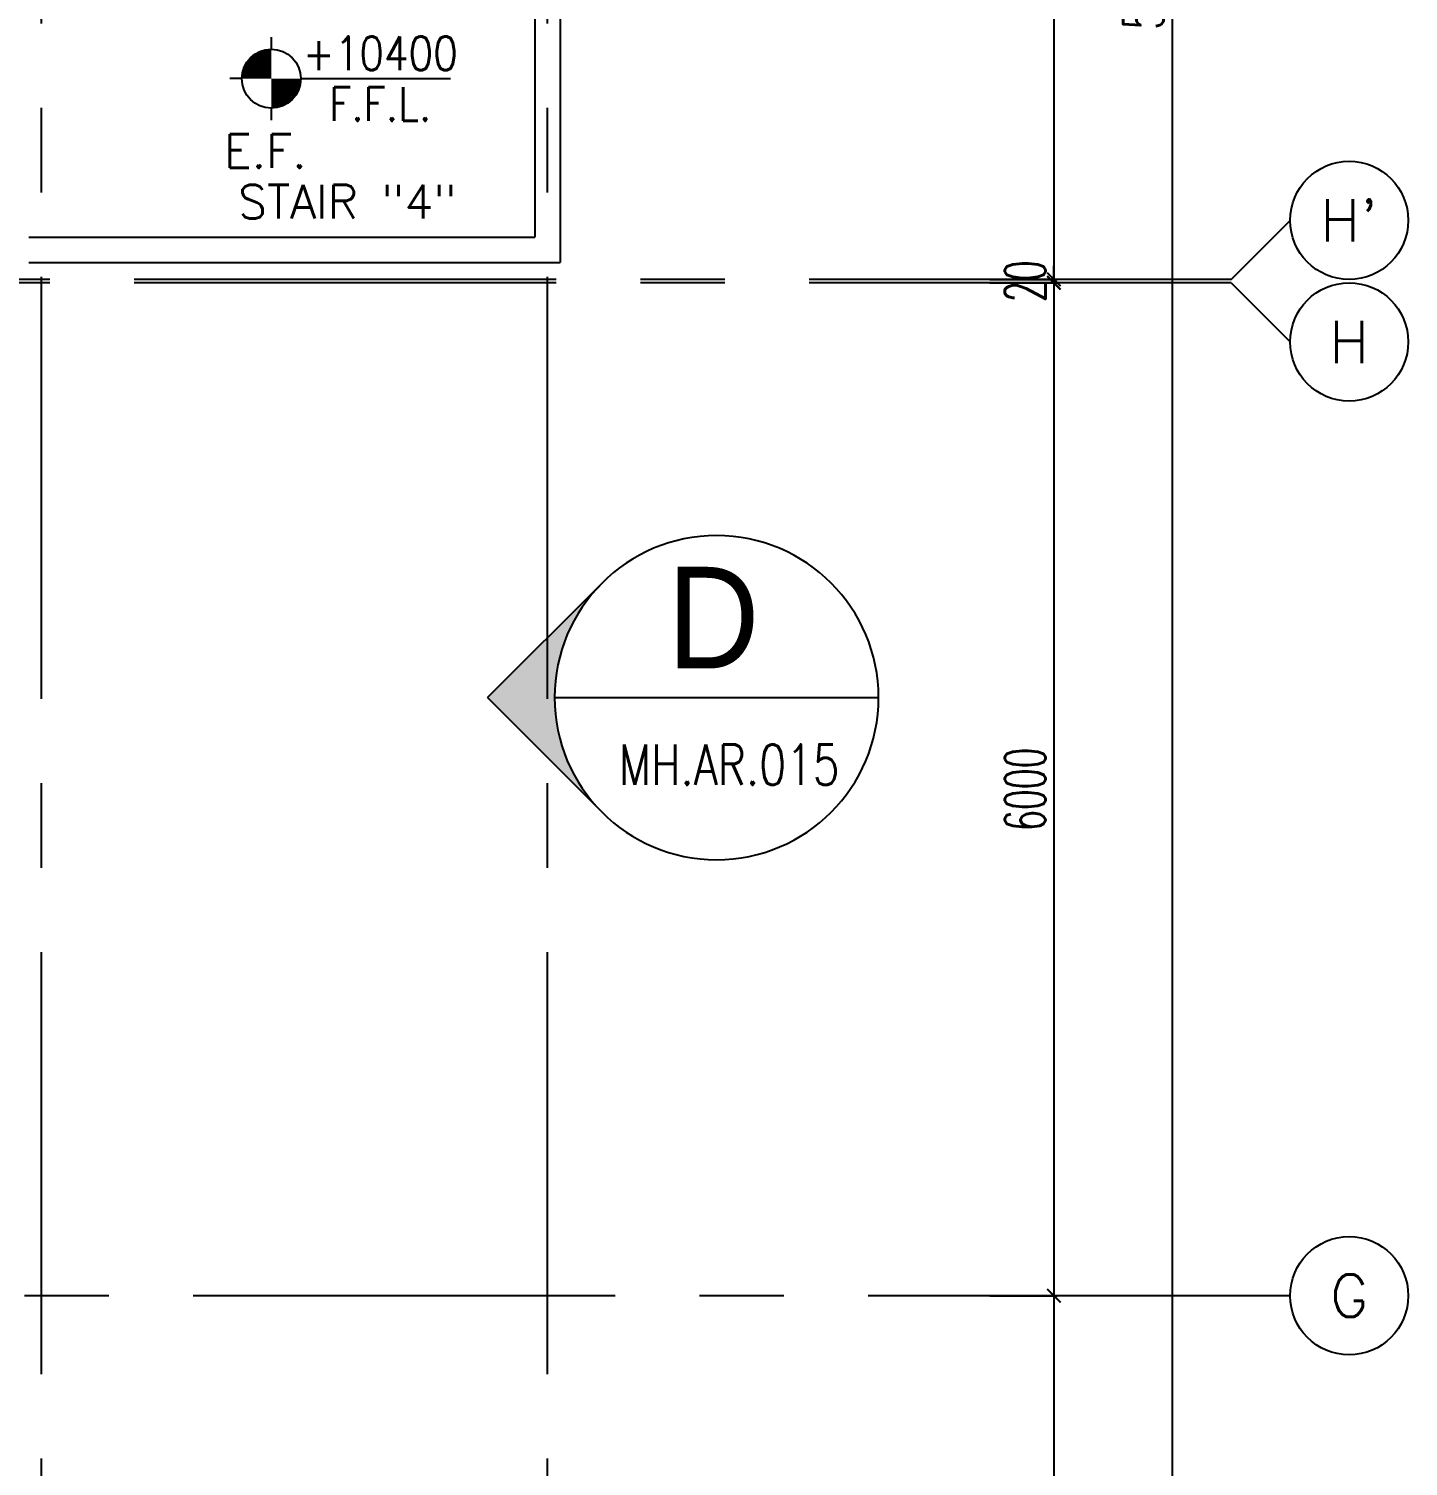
# Model space of a CAD drawing. Extents: x 88852.7 to 88945.7, y 39921.6 to 40001.1.
# Drawn here: x 88937.54 to 88945.71, y 39949.07 to 39957.58 of the extents above; entities that cross this region are included whole.
import ezdxf
from ezdxf.enums import TextEntityAlignment as Align

# ---------------------------------------------------------------- set-up
doc = ezdxf.new("R2010")
doc.units = 0
doc.header["$MEASUREMENT"] = 0
doc.header["$PDMODE"] = 34
doc.linetypes.add('2DASHES', pattern=[1.7, 0.75, -0.25, 0.1, -0.25, 0.1, -0.25])
doc.linetypes.add('CENTERX2', pattern=[4, 2.5, -0.5, 0.5, -0.5])
doc.layers.get('0').update_dxf_attribs({"linetype": 'CONTINUOUS'})
doc.layers.get('DEFPOINTS').update_dxf_attribs({"linetype": 'CONTINUOUS'})
for name, color, linetype in [('AX-CR', 2, 'CONTINUOUS'), ('AX-DIM', 4, 'CONTINUOUS'), ('AX-TXT', 2, 'CONTINUOUS'), ('AXES', 11, 'CENTERX2'), ('IND-ES', 6, 'CONTINUOUS'), ('IND-ES-L', 6, '2DASHES'), ('IND-ES-TXT', 4, 'CONTINUOUS'), ('LEV-PL', 7, 'CONTINUOUS'), ('RM-NAME', 2, 'CONTINUOUS'), ('SEC-MRK', 7, 'CONTINUOUS'), ('TXT1', 2, 'CONTINUOUS'), ('WALL', 2, 'CONTINUOUS')]:
    doc.layers.add(name, color=color, linetype=linetype)
doc.styles.add('ROMANS', font='ROMANS.shx', dxfattribs={"width": 0.6})
doc.styles.add('S', font='ROMANS.SHX')
doc.styles.add('S5', font='simplex.shx', dxfattribs={"width": 0.77})
doc.styles.add('TTXT', font='swisse.ttf', dxfattribs={"width": 0.6})
doc.dimstyles.new('DIM-OUT', dxfattribs={"dimscale": 0, "dimtxt": 0.24, "dimasz": 0.08, "dimexe": 0.02, "dimexo": 0.02, "dimgap": 0.05, "dimtad": 1, "dimdec": 0, "dimlfac": 1000, "dimzin": 0, "dimdsep": 46, "dimtxsty": 'ROMANS', "dimblk1": 'ARCHTICK', "dimblk2": 'ARCHTICK', "dimsah": 1, "dimcen": 0.01, "dimdle": 0.08, "dimclrd": 4, "dimclre": 4, "dimclrt": 2, "dimadec": 0, "dimazin": 0, "dimtp": 2, "dimtm": 2, "dimtfac": 0.114286, "dimtdec": 0, "dimtix": 1, "dimtmove": 2, "dimatfit": 3, "dimldrblk": 'ARCHTICK', "dimfxl": 0, "dimtolj": 1, "dimtzin": 0, "dimarcsym": 0})

# ---------------------------------------------------------------- blocks, each defined once
blk = doc.blocks.new('_ARCHTICK')
at = {"color": 0, "linetype": 'ByBlock', "const_width": 0.15}
blk.add_lwpolyline([(-0.5, -0.5), (0.5, 0.5)], dxfattribs=at)
blk = doc.blocks.new('*D715')
at = {"layer": 'AX-DIM', "color": 4, "lineweight": -2}
for p, q in [((88943.6103, 39956.0996), (88943.6103, 39956.1796)), ((88943.2303, 39956.0996), (88943.6303, 39956.0996)), ((88943.2303, 39956.0796), (88943.6303, 39956.0796)), ((88943.6103, 39956.0996), (88943.6103, 39956.0796)), ((88943.6103, 39956.0796), (88943.6103, 39955.9996))]:
    blk.add_line(p, q, dxfattribs=at)
at = {"layer": 'DEFPOINTS', "color": 0}
for p in [(88943.2103, 39956.0996), (88943.2103, 39956.0796), (88943.6103, 39956.0796)]:
    blk.add_point(p, dxfattribs=at)
at = {"layer": 'AX-DIM', "color": 4, "lineweight": -2, "xscale": 0.08, "yscale": 0.08, "zscale": 0.08}
for p, rotation in [((88943.6103, 39956.0996), 270), ((88943.6103, 39956.0796), 90)]:
    blk.add_blockref('_ARCHTICK', p, dxfattribs=dict(at, rotation=rotation))
at = {"layer": 'AX-DIM', "color": 2, "insert": (88943.4403, 39956.0896), "char_height": 0.24, "attachment_point": 5, "rotation": 90, "style": 'ROMANS'}
blk.add_mtext('\\A1;20', dxfattribs=at)
blk = doc.blocks.new('*D716')
at = {"layer": 'AX-DIM', "color": 4, "lineweight": -2}
for p, q in [((88943.6103, 39959.7796), (88943.6103, 39956.0196)), ((88943.2303, 39959.6996), (88943.6303, 39959.6996)), ((88943.2303, 39956.0996), (88943.6303, 39956.0996))]:
    blk.add_line(p, q, dxfattribs=at)
at = {"layer": 'DEFPOINTS', "color": 0}
for p in [(88943.2103, 39959.6996), (88943.2103, 39956.0996), (88943.6103, 39956.0996)]:
    blk.add_point(p, dxfattribs=at)
at = {"layer": 'AX-DIM', "color": 4, "lineweight": -2, "xscale": 0.08, "yscale": 0.08, "zscale": 0.08}
for p, rotation in [((88943.6103, 39959.6996), 90), ((88943.6103, 39956.0996), 270)]:
    blk.add_blockref('_ARCHTICK', p, dxfattribs=dict(at, rotation=rotation))
at = {"layer": 'AX-DIM', "color": 2, "insert": (88943.4403, 39957.8996), "char_height": 0.24, "attachment_point": 5, "rotation": 90, "style": 'ROMANS'}
blk.add_mtext('\\A1;3600', dxfattribs=at)
blk = doc.blocks.new('*D717')
at = {"layer": 'AX-DIM', "color": 4, "lineweight": -2}
for p, q in [((88943.6103, 39956.1596), (88943.6103, 39949.9996)), ((88943.2303, 39956.0796), (88943.6303, 39956.0796)), ((88943.2303, 39950.0796), (88943.6303, 39950.0796))]:
    blk.add_line(p, q, dxfattribs=at)
at = {"layer": 'DEFPOINTS', "color": 0}
for p in [(88943.2103, 39956.0796), (88943.2103, 39950.0796), (88943.6103, 39950.0796)]:
    blk.add_point(p, dxfattribs=at)
at = {"layer": 'AX-DIM', "color": 4, "lineweight": -2, "xscale": 0.08, "yscale": 0.08, "zscale": 0.08}
for p, rotation in [((88943.6103, 39956.0796), 90), ((88943.6103, 39950.0796), 270)]:
    blk.add_blockref('_ARCHTICK', p, dxfattribs=dict(at, rotation=rotation))
at = {"layer": 'AX-DIM', "color": 2, "insert": (88943.4403, 39953.0796), "char_height": 0.24, "attachment_point": 5, "rotation": 90, "style": 'ROMANS'}
blk.add_mtext('\\A1;6000', dxfattribs=at)
blk = doc.blocks.new('*D720')
at = {"layer": 'AX-DIM', "color": 4, "lineweight": -2}
for p, q in [((88943.2303, 39950.0796), (88943.6303, 39950.0796)), ((88943.6103, 39950.1596), (88943.6103, 39942.7996)), ((88943.2303, 39942.8796), (88943.6303, 39942.8796))]:
    blk.add_line(p, q, dxfattribs=at)
at = {"layer": 'DEFPOINTS', "color": 0}
for p in [(88943.2103, 39950.0796), (88943.2103, 39942.8796), (88943.6103, 39942.8796)]:
    blk.add_point(p, dxfattribs=at)
at = {"layer": 'AX-DIM', "color": 4, "lineweight": -2, "xscale": 0.08, "yscale": 0.08, "zscale": 0.08}
for p, rotation in [((88943.6103, 39950.0796), 90), ((88943.6103, 39942.8796), 270)]:
    blk.add_blockref('_ARCHTICK', p, dxfattribs=dict(at, rotation=rotation))
at = {"layer": 'AX-DIM', "color": 2, "insert": (88943.4403, 39946.4796), "char_height": 0.24, "attachment_point": 5, "rotation": 90, "style": 'ROMANS'}
blk.add_mtext('\\A1;7200', dxfattribs=at)
blk = doc.blocks.new('*D726')
at = {"layer": 'AX-DIM', "color": 4, "lineweight": -2}
for p, q in [((88935.4803, 39987.5496), (88944.3303, 39987.5496)), ((88944.3103, 39987.6296), (88944.3103, 39928.1496)), ((88935.4803, 39928.2296), (88944.3303, 39928.2296))]:
    blk.add_line(p, q, dxfattribs=at)
at = {"layer": 'DEFPOINTS', "color": 0}
for p in [(88935.4603, 39987.5496), (88935.4603, 39928.2296), (88944.3103, 39928.2296)]:
    blk.add_point(p, dxfattribs=at)
at = {"layer": 'AX-DIM', "color": 4, "lineweight": -2, "xscale": 0.08, "yscale": 0.08, "zscale": 0.08}
for p, rotation in [((88944.3103, 39987.5496), 90), ((88944.3103, 39928.2296), 270)]:
    blk.add_blockref('_ARCHTICK', p, dxfattribs=dict(at, rotation=rotation))
at = {"layer": 'AX-DIM', "color": 2, "insert": (88944.1403, 39957.8896), "char_height": 0.24, "attachment_point": 5, "rotation": 90, "style": 'ROMANS'}
blk.add_mtext('\\A1;59320', dxfattribs=at)
blk = doc.blocks.new('LEV1')
at = {"layer": 'LEV-PL'}
for p, q in [((0, 245), (0, 175)), ((-175, 0), (-245, 0)), ((175, 0), (1061.3, 0)), ((0, -175), (0, -245))]:
    blk.add_line(p, q, dxfattribs=at)
at = {"layer": 'LEV-PL', "const_width": 175}
for points in [[(-87.5, 0, -0.414214), (0, 87.5, -1)], [(87.5, 0, -0.414214), (0, -87.5, -1)]]:
    blk.add_lwpolyline(points, format="xyb", dxfattribs=at)
at = {"layer": 'LEV-PL'}
blk.add_circle((0, 0), 175, dxfattribs=at)
at = {"layer": 'LEV-PL', "color": 4, "style": 'S', "width": 0.85}
for tag, p in [('+0000', (646.1, 50)), ('F.F.L.', (646.1, -250))]:
    blk.add_attdef(tag, text='', height=200, dxfattribs=at).set_placement(p, align=Align.CENTER)
blk = doc.blocks.new('AXR')
at = {"layer": 'AX-CR'}
blk.add_circle((350, 0), 350, dxfattribs=at)
at = {"layer": 'AX-TXT', "style": 'ROMANS'}
blk.add_attdef('AX', text='', height=250, dxfattribs=at).set_placement((350, 0), align=Align.MIDDLE)
blk = doc.blocks.new('AR1-EL')
at = {"layer": 'IND-ES'}
for q in [(-565.7, 565.7), (565.7, 565.7)]:
    blk.add_line((0, 1131.4), q, dxfattribs=at)
for points in [[(0, 800), (0, 1131.4), (-104.4, 793.2), (-221.3, 910.1)], [(0, 800), (0, 1131.4), (104.4, 793.2), (221.3, 910.1)], [(-104.4, 793.2), (-221.3, 910.1), (-207.1, 772.7), (-282.8, 848.5)], [(104.4, 793.2), (221.3, 910.1), (207.1, 772.7), (282.8, 848.5)], [(-306.1, 739.1), (-349.2, 782.2), (-400, 692.8), (-419.3, 712.1)], [(-207.1, 772.7), (-282.8, 848.5), (-306.1, 739.1), (-349.2, 782.2)], [(207.1, 772.7), (282.8, 848.5), (306.1, 739.1), (349.2, 782.2)], [(306.1, 739.1), (349.2, 782.2), (400, 692.8), (419.3, 712.1)], [(-400, 692.8), (-419.3, 712.1), (-487.3, 634.4), (-491.8, 639.5)], [(400, 692.8), (419.3, 712.1), (487.3, 634.4), (491.8, 639.5)], [(-491.8, 639.5), (-487.3, 634.4), (-565.7, 565.7)], [(491.8, 639.5), (487.3, 634.4), (565.7, 565.7)]]:
    blk.add_solid(points, dxfattribs=at)

msp = doc.modelspace()

# ---------------------------------------------------------------- linework, layer by layer
at = {"layer": 'AXES'}
for p, q in [((88937.6103, 39921.6153), (88937.6103, 40000.4279)), ((88940.6103, 39921.6153), (88940.6103, 40000.4279)), ((88944.6603, 39956.0996), (88945.0103, 39956.4496)), ((88944.6603, 39956.0996), (88876.9703, 39956.0996)), ((88944.6603, 39956.0796), (88876.9703, 39956.0796)), ((88944.6603, 39956.0796), (88945.0103, 39955.7296)), ((88945.0103, 39950.0796), (88876.9703, 39950.0796))]:
    msp.add_line(p, q, dxfattribs=at)
at = {"layer": 'IND-ES'}
msp.add_line((88940.6514, 39953.6224), (88942.5714, 39953.6224), dxfattribs=at)
msp.add_line((88940.6514, 39953.6224), (88942.5714, 39953.6224), dxfattribs=at)
at = {"layer": 'IND-ES-L', "linetype": 'ByBlock', "extrusion": (0, 0, -1)}
msp.add_ellipse((88941.6114, 39953.6224), major_axis=(-0.0001, -0.96), ratio=1, start_param=-0.000076, end_param=6.283109, dxfattribs=at)
at = {"layer": 'WALL'}
for p, q in [((88940.5353, 39961.9751), (88940.5353, 39956.3496)), ((88940.6853, 39961.9751), (88940.6853, 39956.1996)), ((88937.5353, 39956.3496), (88940.5353, 39956.3496)), ((88937.5353, 39956.1996), (88940.6853, 39956.1996))]:
    msp.add_line(p, q, dxfattribs=at)

# ---------------------------------------------------------------- block references
at = {"layer": 'AXES', "xscale": 0.001, "yscale": 0.001, "zscale": 0.001}
for p, values in [((88945.0103, 39956.4496), {'AX': "H'"}), ((88945.0103, 39955.7296), {'AX': 'H'}), ((88945.0103, 39950.0796), {'AX': 'G'})]:
    msp.add_blockref('AXR', p, dxfattribs=at).add_auto_attribs(values)
at = {"layer": 'LEV-PL', "xscale": 0.001, "yscale": 0.001, "zscale": 0.001}
msp.add_blockref('LEV1', (88938.9725, 39957.2891), dxfattribs=at).add_auto_attribs({'F.F.L.': 'F.F.L.', '+0000': '+10400'})
at = {"layer": 'SEC-MRK', "color": 1, "zscale": 0.0012, "rotation": 90}
for xscale, yscale in [(-0.001200000056996942, 0.001199999984237365), (-0.001199999984237365, 0.001199999998789281)]:
    msp.add_blockref('AR1-EL', (88941.6114, 39953.6224), dxfattribs=dict(at, xscale=xscale, yscale=yscale))

# ---------------------------------------------------------------- texts
at = {"layer": 'IND-ES-TXT', "color": 2, "style": 'S5', "width": 0.77}
msp.add_attdef('MH.AR.015', text='AR02', height=0.24, dxfattribs=at).set_placement((88941.6863, 39953.2254), align=Align.MIDDLE)
at = {"layer": 'RM-NAME', "style": 'ROMANS'}
for s, p in [('E.F.', (88938.9378, 39956.86)), ('STAIR "4"', (88939.4228, 39956.56))]:
    msp.add_text(s, height=0.2, dxfattribs=at).set_placement(p, align=Align.MIDDLE)
at = {"layer": 'TXT1', "color": 6, "style": 'TTXT', "width": 0.9}
msp.add_attdef('D', text='C', height=0.6018, dxfattribs=at).set_placement((88941.5928, 39953.7958), align=Align.CENTER)

# ---------------------------------------------------------------- dimensions: what is measured, and where the dimension line sits
at = {"layer": 'AX-DIM'}
for base, p1, p2, picture, middle in [((88944.3103, 39928.2296), (88935.4603, 39987.5496), (88935.4603, 39928.2296), '*D726', (88944.1403, 39957.8896)), ((88943.6103, 39956.0996), (88943.2103, 39959.6996), (88943.2103, 39956.0996), '*D716', (88943.4403, 39957.8996)), ((88943.6103, 39956.0796), (88943.2103, 39956.0996), (88943.2103, 39956.0796), '*D715', (88943.4403, 39956.0896)), ((88943.6103, 39950.0796), (88943.2103, 39956.0796), (88943.2103, 39950.0796), '*D717', (88943.4403, 39953.0796)), ((88943.6103, 39942.8796), (88943.2103, 39950.0796), (88943.2103, 39942.8796), '*D720', (88943.4403, 39946.4796))]:
    dim = msp.add_linear_dim(base=base, p1=p1, p2=p2, angle=270, dimstyle='DIM-OUT', override={"dimscale": 1}, dxfattribs=at)
    dim.commit()
    dim.dimension.update_dxf_attribs({"geometry": picture, "text_midpoint": middle})

doc.saveas('drawing.dxf')
